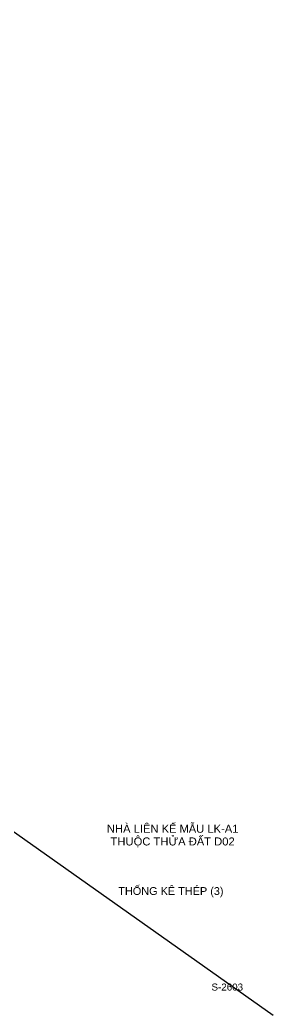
# Model space of a CAD drawing. Header units: millimetres. Extents: x -529861 to -223882, y -171969 to 61504.
# Drawn here: x -408846 to -403000, y -171969 to -148965 of the extents above; entities that cross this region are included whole.
import ezdxf

# ---------------------------------------------------------------- set-up
doc = ezdxf.new("R2010")
doc.units = ezdxf.units.MM
doc.header["$LTSCALE"] = 5000
doc.layers.add('G-ANNO-TTLB', color=7, linetype='Continuous', lineweight=18)
doc.layers.add('KCS_Plotter', color=11, linetype='Continuous', plot=False)
doc.layers.add('KCS_TEXT_BANVE_SO', color=1, linetype='Continuous')
doc.layers.add('KCS_TEXT_BANVE_TEN', color=162, linetype='Continuous')
doc.styles.add('Arial_13', font='arial.ttf', dxfattribs={"height": 2.5})
doc.styles.add('Arial_14', font='arial.ttf', dxfattribs={"height": 2.5})

msp = doc.modelspace()

# ---------------------------------------------------------------- linework, layer by layer
at = {"layer": 'KCS_Plotter', "linetype": 'ByBlock', "ltscale": 1500}
msp.add_line((-435531.26, -148964.82), (-402999.63, -171969.32), dxfattribs=at)

# ---------------------------------------------------------------- texts
at = {"layer": 'G-ANNO-TTLB', "lineweight": 9, "attachment_point": 1}
for s, insert, char_height, width, style in [('NHÀ LIÊN K', (-406837.16, -167569.12), 185.034, 1738.5418, 'Arial_13'), ('\\fArial|b0|i0|c254|p34|;Ế', (-405402.72, -167569.12), 185.0344, 207.6756, 'Arial_14'), (' M', (-405231.37, -167569.12), 185.034, 344.1482, 'Arial_13'), ('\\fArial|b0|i0|c254|p34|;Ẫ', (-404947.42, -167569.12), 185.0344, 207.6756, 'Arial_14'), ('U LK-A1', (-404776.07, -167569.12), 185.034, 1180.7844, 'Arial_13'), ('THU', (-406753.93, -167862.86), 185.034, 646.7613, 'Arial_13'), ('\\fArial|b0|i0|c254|p34|;Ộ', (-406220.3, -167862.86), 185.0344, 243.2772, 'Arial_14'), ('C TH', (-406019.58, -167862.86), 185.034, 735.7651, 'Arial_13'), ('\\fArial|b0|i0|c254|p34|;Ử', (-405412.51, -167862.86), 185.0344, 267.0115, 'Arial_14'), ('A ', (-405192.2, -167862.86), 185.034, 296.6795, 'Arial_13'), ('Đ', (-404947.42, -167862.86), 185.03, 225.4764, 'Arial_13'), ('\\fArial|b0|i0|c254|p34|;Ấ', (-404761.38, -167862.86), 185.0344, 207.6756, 'Arial_14'), ('T D02', (-404590.03, -167862.86), 185.034, 854.4369, 'Arial_13')]:
    msp.add_mtext(s, dxfattribs=dict(at, insert=insert, char_height=char_height, width=width, style=style))
at = {"layer": 'KCS_TEXT_BANVE_SO', "linetype": 'ByBlock', "style": 'Arial_13'}
msp.add_text('S-2603', height=162, dxfattribs=at).set_placement((-404421.95, -171401.78))
at = {"layer": 'KCS_TEXT_BANVE_TEN', "linetype": 'ByBlock', "style": 'Arial_13'}
msp.add_text('THỐNG KÊ THÉP (3)', height=180, dxfattribs=at).set_placement((-406574.5, -169191.56))

doc.saveas('drawing.dxf')
